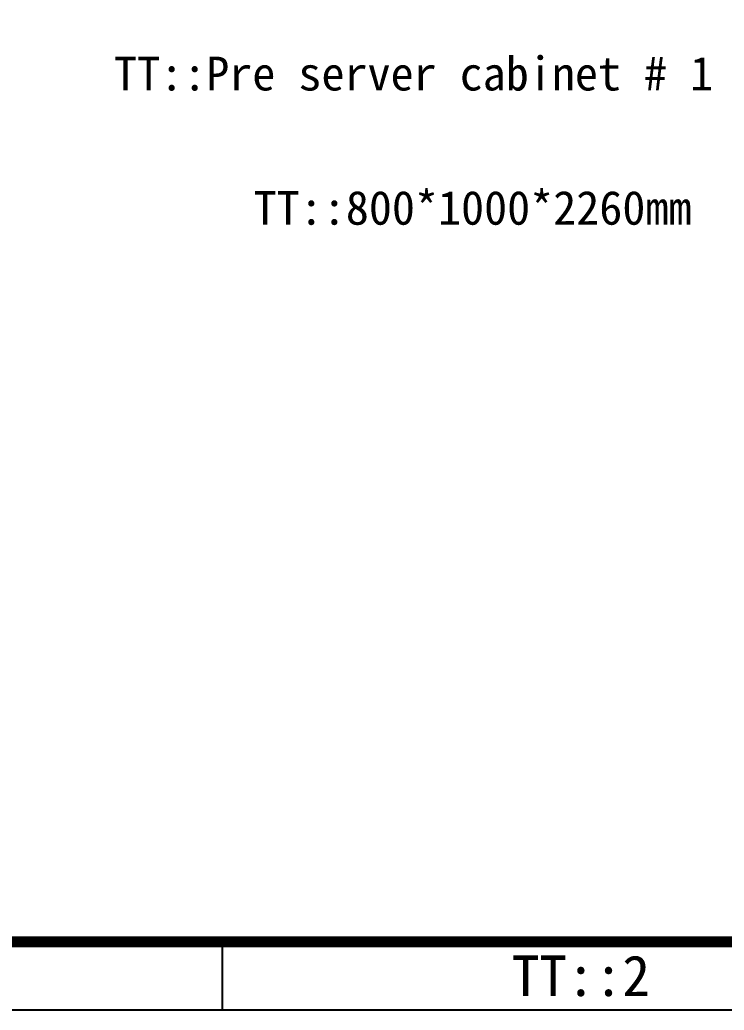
# Model space of a CAD drawing. Header units: millimetres. Extents: x 21 to 525, y 64 to 363.
# Drawn here: x 127.4 to 179.3, y 63.9 to 137 of the extents above; entities that cross this region are included whole.
import ezdxf
from ezdxf.enums import TextEntityAlignment as Align

# ---------------------------------------------------------------- set-up
doc = ezdxf.new("R2010")
doc.units = ezdxf.units.MM
doc.layers.add('可编辑文字', color=7, linetype='Continuous')
doc.layers.add('图框', color=3, linetype='Continuous')
doc.styles.get("Standard").update_dxf_attribs({"font": 'SimSun.ttf'})

# ---------------------------------------------------------------- blocks, each defined once
blk = doc.blocks.new('*U41')
at = {"layer": '图框'}
blk.add_line((67.898, 0), (67.898, 5.038), dxfattribs=at)
blk.add_lwpolyline([(15, 299.249), (438.18, 299.249), (438.18, 0), (15, 0), (15, 299.249)], dxfattribs=at)
at = {"layer": '图框', "const_width": 0.806}
blk.add_lwpolyline([(40.189, 5.038), (433.143, 5.038), (433.143, 294.211), (40.189, 294.211), (40.189, 5.038)], dxfattribs=at)
at = {"layer": '图框'}
blk.add_text('TT::2', height=3, dxfattribs=at).set_placement((94.346, 2.519), align=Align.MIDDLE)

msp = doc.modelspace()

# ---------------------------------------------------------------- block references
at = {"layer": '图框'}
msp.add_blockref('*U41', (74.42, 63.859), dxfattribs=at)

# ---------------------------------------------------------------- texts
at = {"layer": '可编辑文字'}
for s, p in [('TT::Pre server cabinet # 1 for energy management system', (134.31, 133.012)), ('TT::800*1000*2260mm', (144.616, 123.101))]:
    msp.add_text(s, height=2.5, dxfattribs=at).set_placement(p, align=Align.MIDDLE_LEFT)

doc.saveas('drawing.dxf')
